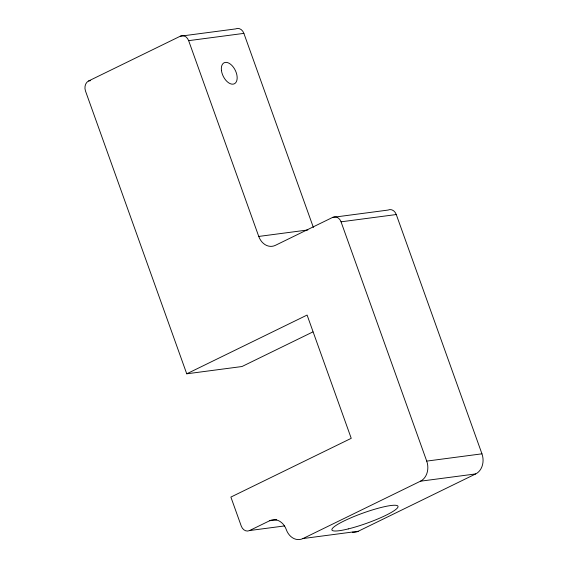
<?xml version="1.0" encoding="UTF-8"?>
<svg xmlns="http://www.w3.org/2000/svg" width="568" height="568" viewBox="0 0 568 568"><rect width="100%" height="100%" fill="white"/><g stroke="black" fill="none" stroke-linecap="round" stroke-linejoin="round"><path stroke-width="0.85" d="M312.918 331.904L241.982 366.53L186.744 373.808L85.491 91.015A7.796 6.262 82.5 0 1 88.622 80.961L180.319 36.196L235.557 28.918A7.796 6.262 82.5 0 1 243.885 33.377L313.387 227.491M352.359 532.23A15.592 12.524 82.5 0 0 358.202 531.279L475.686 473.925A15.592 12.524 82.5 0 0 481.955 453.825L396.279 214.541A7.796 6.262 82.5 0 0 387.951 210.082L332.713 217.366L275.402 245.34A15.592 12.524 82.5 0 1 258.752 236.437L188.647 40.655A7.796 6.262 82.5 0 0 180.319 36.196M186.744 373.808L307.096 315.055L351.237 438.326L230.885 497.078L241.265 526.082A7.796 6.262 82.5 0 0 249.593 530.54L284.667 525.918M249.593 530.54L269.651 520.742L276.666 519.819M269.651 520.742A15.592 12.524 82.5 0 1 286.308 529.653A15.592 12.524 82.5 0 0 302.964 538.556L420.448 481.202L475.686 473.925M188.647 40.655L243.885 33.377M88.622 80.961L90.376 80.734M332.713 217.366A7.796 6.262 82.5 0 1 341.041 221.818L396.279 214.541M258.752 236.437L307.849 229.962M420.448 481.202A15.592 12.524 82.5 0 0 426.724 461.11L481.955 453.825M302.964 538.556L358.202 531.279M341.041 221.818L426.724 461.11M348.276 528.914A35.081 5.424 -19.7 0 0 398.047 506.635A35.081 5.424 -19.7 0 0 348.582 518.84A35.081 5.424 -19.7 0 0 348.276 528.914M221.442 70.496A11.694 6.724 64 0 0 234.335 83.801A11.694 6.724 64 0 0 231.971 65.519A11.694 6.724 64 0 0 221.442 70.496"/></g></svg>
